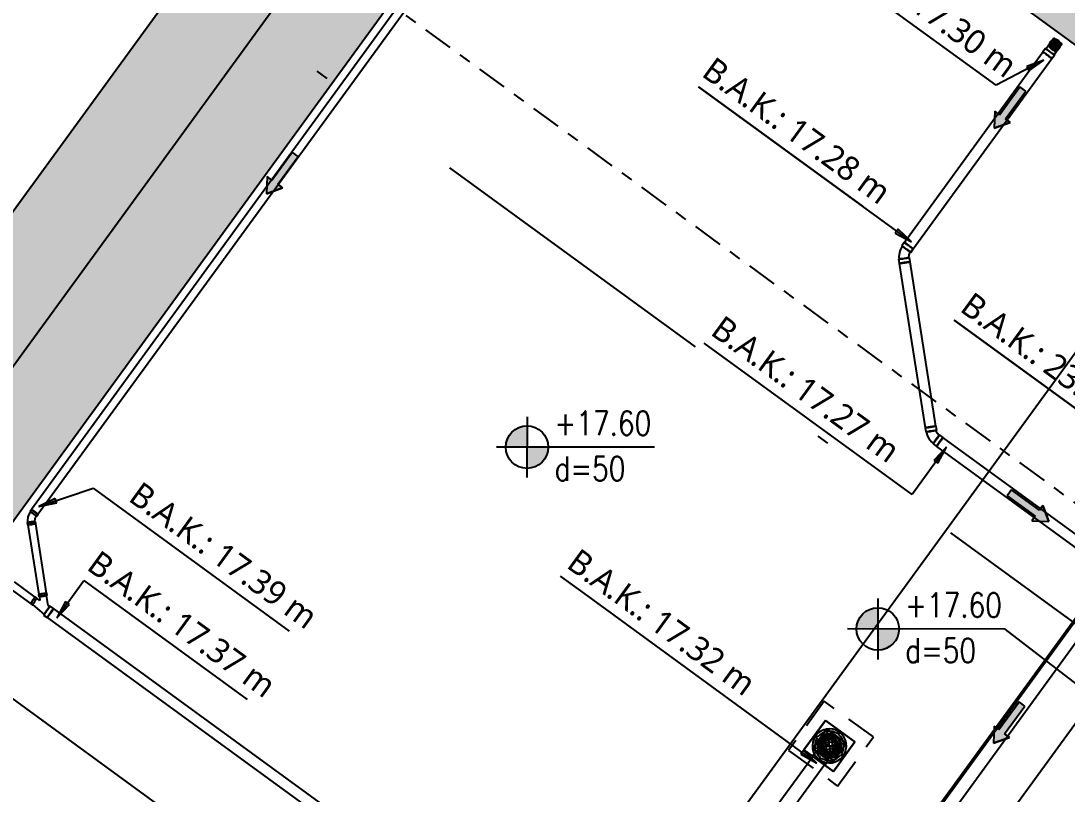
# Model space of a CAD drawing. Header units: millimetres. Extents: x 400382 to 401500, y 4543975 to 4544133.
# Drawn here: x 400767.47 to 400776.09, y 4544119.85 to 4544126.21 of the extents above; entities that cross this region are included whole.
import ezdxf

# ---------------------------------------------------------------- set-up
doc = ezdxf.new("R2010")
doc.units = ezdxf.units.MM
for name, pattern in [('ACAD_ISO05W100', [33, 24, -3, 0, -3, 0, -3]), ('AKS', [3, 2.5, -0.25, 0, -0.25]), ('CENTER', [2, 1.25, -0.25, 0.25, -0.25]), ('CIZGI', [0.4, 0.25, -0.15]), ('CONTINU', [0]), ('DASHDOT2', [0.5, 0.25, -0.125, 0, -0.125])]:
    doc.linetypes.add(name, pattern=pattern)
for name, color, linetype in [('aks prota', 2, 'AKS'), ('iderzi_PROTA', 3, 'Continuous'), ('kiriş prota', 6, 'Continuous'), ('kolon tarama prota', 252, 'Continuous'), ('merdiven prota', 2, 'Continuous'), ('perde prota', 1, 'Continuous'), ('PRT-AL-TUNEL_EKSENI', 14, 'DASHDOT2'), ('PRT-MI-a_fit_drainage', 10, 'Continuous'), ('skesit prota', 7, 'Continuous'), ('st-s_level (kot)', 6, 'Continuous'), ('st-s_levelmark (kot işareti)', 4, 'Continuous'), ('TARAMA', 8, 'Continuous')]:
    doc.layers.add(name, color=color, linetype=linetype)
doc.styles.add('OLCU', font='romanstw.shx')
doc.styles.add('Segoe UI Light_1', font='', dxfattribs={"height": 200})
doc.styles.get('Segoe UI Light_1').set_extended_font_data('Segoe UI Light')

# ---------------------------------------------------------------- blocks, each defined once
blk = doc.blocks.new('Flow Direction - Flow Direction _25mm_-1035271-_17_70 m  ARA KAT')
at = {"layer": 'TARAMA'}
blk.add_hatch(color=256, dxfattribs=at).paths.add_polyline_path([(0, 0), (-117, -78), (-117, -30), (-400, -30), (-400, 30), (-117, 30), (-117, 78)], flags=0)
for p, q in [((-117, 30), (-400, 30)), ((-400, 30), (-400, -30)), ((-117, 30), (-400, 30)), ((-400, 30), (-400, -30)), ((0, 0), (-117, 78)), ((-117, 78), (-117, 30)), ((-117, 78), (0, 0)), ((-117, 30), (-117, 78)), ((-117, -78), (0, 0)), ((-117, -78), (0, 0)), ((-400, -30), (-117, -30)), ((-117, -30), (-400, -30)), ((-117, -30), (-117, -78)), ((-117, -30), (-117, -78))]:
    blk.add_line(p, q, dxfattribs=at)
blk = doc.blocks.new('17.60 mekanik')
at = {"layer": 'kolon tarama prota'}
for points in [[(136635.34, 66968.5), (136621.17, 66963.2), (136623.02, 66959.72)], [(136526.51, 66818.7), (136515.53, 66829.12), (136513.21, 66825.92)], [(136555.63, 66650), (136545.22, 66639.02), (136548.42, 66636.7)], [(135808.42, 66600.17), (135823.27, 66603.05), (135822.02, 66606.79)], [(135823.48, 66508.6), (135833.89, 66519.58), (135830.7, 66521.9)], [(136449.2, 66389.81), (136438.23, 66400.22), (136435.91, 66397.03)]]:
    blk.add_hatch(color=256, dxfattribs=at).paths.add_polyline_path(points, flags=0)
for p, q in [((136191.76, 67133.41), (135802.52, 66597.66)), ((135807.86, 66593.78), (136197.1, 67129.53)), ((136596.2, 66947.7), (136452.34, 67052.22)), ((136643.55, 66986.6), (136638.85, 66980.13)), ((136638.85, 66980.13), (136643.55, 66986.6)), ((136641.15, 66982.78), (136641.59, 66982.47)), ((136641.59, 66982.47), (136641.15, 66982.78)), ((136641.15, 66982.78), (136641.15, 66982.78)), ((136641.59, 66982.47), (136641.59, 66982.47)), ((136642.17, 66983.28), (136641.74, 66983.59)), ((136641.74, 66983.59), (136642.17, 66983.28)), ((136641.74, 66983.59), (136641.74, 66983.59)), ((136642.13, 66982.07), (136642.58, 66981.75)), ((136642.58, 66981.75), (136642.13, 66982.07)), ((136642.13, 66982.07), (136642.13, 66982.07)), ((136642.17, 66983.28), (136642.17, 66983.28)), ((136642.58, 66981.75), (136642.58, 66981.75)), ((136643.16, 66982.56), (136642.72, 66982.88)), ((136642.72, 66982.88), (136643.16, 66982.56)), ((136642.72, 66982.88), (136642.72, 66982.88)), ((136643.16, 66982.56), (136643.16, 66982.56)), ((136650.02, 66981.9), (136643.55, 66986.6)), ((136643.55, 66986.6), (136650.02, 66981.9)), ((136643.55, 66986.6), (136643.55, 66986.6)), ((136644.23, 66981.79), (136643.73, 66982.15)), ((136643.73, 66982.15), (136644.23, 66981.79)), ((136643.73, 66982.15), (136643.73, 66982.15)), ((136644.23, 66981.79), (136644.23, 66981.79)), ((136644.76, 66982.31), (136644.4, 66981.81)), ((136644.4, 66981.81), (136644.76, 66982.31)), ((136644.4, 66981.81), (136644.4, 66981.81)), ((136644.76, 66982.31), (136644.76, 66982.31)), ((136645.49, 66983.32), (136645.17, 66982.87)), ((136645.17, 66982.87), (136645.49, 66983.32)), ((136645.17, 66982.87), (136645.17, 66982.87)), ((136645.21, 66981.23), (136645.57, 66981.72)), ((136645.57, 66981.72), (136645.21, 66981.23)), ((136645.32, 66975.43), (136650.02, 66981.9)), ((136650.02, 66981.9), (136645.32, 66975.43)), ((136645.49, 66983.32), (136645.49, 66983.32)), ((136645.57, 66981.72), (136645.57, 66981.72)), ((136646.21, 66984.3), (136645.89, 66983.87)), ((136645.89, 66983.87), (136646.21, 66984.3)), ((136645.89, 66983.87), (136645.89, 66983.87)), ((136645.98, 66982.29), (136646.3, 66982.73)), ((136646.3, 66982.73), (136645.98, 66982.29)), ((136645.98, 66982.29), (136645.98, 66982.29)), ((136646.21, 66984.3), (136646.21, 66984.3)), ((136646.3, 66982.73), (136646.3, 66982.73)), ((136646.7, 66983.28), (136647.02, 66983.71)), ((136647.02, 66983.71), (136646.7, 66983.28)), ((136646.7, 66983.28), (136646.7, 66983.28)), ((136647.02, 66983.71), (136647.02, 66983.71)), ((136650.02, 66981.9), (136650.02, 66981.9)), ((136634.64, 66975.18), (136520.68, 66818.33)), ((136636.63, 66978.06), (136634.57, 66975.23)), ((136638.85, 66980.13), (136645.32, 66975.43)), ((136645.32, 66975.43), (136638.85, 66980.13)), ((136638.85, 66980.13), (136638.85, 66980.13)), ((136642.17, 66978.75), (136641.86, 66978.32)), ((136641.86, 66978.32), (136642.17, 66978.75)), ((136641.86, 66978.32), (136641.86, 66978.32)), ((136642.17, 66978.75), (136642.17, 66978.75)), ((136642.89, 66979.74), (136642.57, 66979.3)), ((136642.57, 66979.3), (136642.89, 66979.74)), ((136642.57, 66979.3), (136642.57, 66979.3)), ((136642.67, 66977.73), (136642.98, 66978.16)), ((136642.98, 66978.16), (136642.67, 66977.73)), ((136642.67, 66977.73), (136642.67, 66977.73)), ((136642.89, 66979.74), (136642.89, 66979.74)), ((136642.98, 66978.16), (136642.98, 66978.16)), ((136643.14, 66981.34), (136643.64, 66980.98)), ((136643.64, 66980.98), (136643.14, 66981.34)), ((136643.14, 66981.34), (136643.14, 66981.34)), ((136643.67, 66980.8), (136643.31, 66980.31)), ((136643.31, 66980.31), (136643.67, 66980.8)), ((136643.31, 66980.31), (136643.31, 66980.31)), ((136643.38, 66978.71), (136643.7, 66979.15)), ((136643.7, 66979.15), (136643.38, 66978.71)), ((136643.38, 66978.71), (136643.38, 66978.71)), ((136643.64, 66980.98), (136643.64, 66980.98)), ((136643.67, 66980.8), (136643.67, 66980.8)), ((136643.7, 66979.15), (136643.7, 66979.15)), ((136644.11, 66979.72), (136644.47, 66980.22)), ((136644.47, 66980.22), (136644.11, 66979.72)), ((136644.11, 66979.72), (136644.11, 66979.72)), ((136644.47, 66980.22), (136644.47, 66980.22)), ((136644.65, 66980.24), (136645.14, 66979.88)), ((136645.14, 66979.88), (136644.65, 66980.24)), ((136644.65, 66980.24), (136644.65, 66980.24)), ((136645.14, 66979.88), (136645.14, 66979.88)), ((136645.21, 66981.23), (136645.21, 66981.23)), ((136645.73, 66980.69), (136645.24, 66981.05)), ((136645.24, 66981.05), (136645.73, 66980.69)), ((136645.24, 66981.05), (136645.24, 66981.05)), ((136645.32, 66975.43), (136645.32, 66975.43)), ((136645.71, 66979.47), (136646.15, 66979.15)), ((136646.15, 66979.15), (136645.71, 66979.47)), ((136645.71, 66979.47), (136645.71, 66979.47)), ((136645.73, 66980.69), (136645.73, 66980.69)), ((136646.15, 66979.15), (136646.15, 66979.15)), ((136646.74, 66979.96), (136646.3, 66980.28)), ((136646.3, 66980.28), (136646.74, 66979.96)), ((136646.3, 66980.28), (136646.3, 66980.28)), ((136646.7, 66978.75), (136647.14, 66978.44)), ((136647.14, 66978.44), (136646.7, 66978.75)), ((136646.7, 66978.75), (136646.7, 66978.75)), ((136646.74, 66979.96), (136646.74, 66979.96)), ((136647.14, 66978.44), (136647.14, 66978.44)), ((136647.72, 66979.24), (136647.29, 66979.56)), ((136647.29, 66979.56), (136647.72, 66979.24)), ((136647.29, 66979.56), (136647.29, 66979.56)), ((136647.72, 66979.24), (136647.72, 66979.24)), ((136527.96, 66813.04), (136641.92, 66969.89)), ((136635.34, 66968.5), (136596.2, 66947.7)), ((136635.34, 66968.5), (136621.17, 66963.2)), ((136623.02, 66959.72), (136635.34, 66968.5)), ((136641.98, 66969.84), (136644.04, 66972.68)), ((136621.17, 66963.2), (136623.02, 66959.72)), ((136351.05, 66946.18), (136486.16, 66848.01)), ((136526.51, 66818.7), (136351.05, 66946.18)), ((136515.53, 66829.12), (136513.21, 66825.92)), ((136526.51, 66818.7), (136515.53, 66829.12)), ((136513.21, 66825.92), (136526.51, 66818.7)), ((136520.61, 66818.38), (136518.56, 66815.55)), ((136525.97, 66810.16), (136528.02, 66812.99)), ((136515.88, 66804.4), (136516.43, 66800.94)), ((136516.51, 66800.95), (136537.92, 66665.76)), ((136525.47, 66802.37), (136524.93, 66805.83)), ((136546.81, 66667.17), (136525.4, 66802.36)), ((136561.71, 66754.49), (136701.01, 66653.28)), ((136748.72, 66618.62), (136561.71, 66754.49)), ((136527.24, 66610.91), (136356.03, 66735.31)), ((136925.9, 66386.54), (136552.55, 66657.8)), ((136555.63, 66650), (136527.24, 66610.91)), ((136555.63, 66650), (136545.22, 66639.02)), ((136547.26, 66650.52), (136920.61, 66379.26)), ((136548.42, 66636.7), (136555.63, 66650)), ((136545.22, 66639.02), (136548.42, 66636.7)), ((136754.78, 66637), (136407.02, 66158.36)), ((136416.57, 66151.42), (136764.32, 66630.07)), ((135808.42, 66600.17), (135853.37, 66615.19)), ((135853.37, 66615.19), (136014.79, 66497.91)), ((135822.02, 66606.79), (135808.42, 66600.17)), ((135808.42, 66600.17), (135823.27, 66603.05)), ((135823.27, 66603.05), (135822.02, 66606.79)), ((135802.41, 66597.73), (135801.29, 66596.19)), ((135799.04, 66586.79), (135799.33, 66584.91)), ((135806.11, 66585.99), (135805.82, 66587.87)), ((135815.04, 66528.81), (135805.98, 66585.97)), ((135806.85, 66592.16), (135807.97, 66593.7)), ((135799.46, 66584.93), (135808.52, 66527.78)), ((136257.67, 66528.96), (136237.89, 66543.34)), ((135805.64, 66525.64), (135788.6, 66538.02)), ((135823.48, 66508.6), (135845.74, 66539.25)), ((135845.74, 66539.25), (135980.35, 66441.44)), ((135784.72, 66532.68), (135801.76, 66520.3)), ((135807.26, 66524.63), (135805.72, 66525.75)), ((135808.39, 66527.76), (135808.68, 66525.88)), ((135809.1, 66525.94), (135809.6, 66522.73)), ((135816.36, 66518.67), (135815.05, 66526.89)), ((135815.46, 66526.95), (135815.17, 66528.83)), ((136449.2, 66389.81), (136257.67, 66528.96)), ((135801.68, 66520.19), (135803.22, 66519.07)), ((135803.47, 66519.41), (135812.92, 66511.21)), ((135809.61, 66522.73), (135807.01, 66524.29)), ((135817.74, 66517.83), (135816.35, 66518.67)), ((135820.85, 66516.17), (135818.02, 66518.22)), ((135830.7, 66521.9), (135823.48, 66508.6)), ((135823.48, 66508.6), (135833.89, 66519.58)), ((135833.89, 66519.58), (135830.7, 66521.9)), ((135812.64, 66510.82), (135815.47, 66508.76)), ((135815.52, 66508.82), (136294.42, 66160.88)), ((135816.45, 66516.08), (135816.47, 66516.06)), ((135816.76, 66516.12), (135816.71, 66516.42)), ((136299.71, 66168.16), (135820.81, 66516.1)), ((136456.17, 66424.9), (136438.52, 66400.64)), ((136438.52, 66400.64), (136456.17, 66424.9)), ((136480.43, 66407.25), (136456.17, 66424.9)), ((136456.17, 66424.9), (136480.43, 66407.25)), ((136456.17, 66424.9), (136456.17, 66424.9)), ((136467.3, 66415.56), (136466.12, 66413.94)), ((136466.12, 66413.94), (136467.3, 66415.56)), ((136466.12, 66413.94), (136466.12, 66413.94)), ((136466.93, 66413.35), (136468.11, 66414.97)), ((136468.11, 66414.97), (136466.93, 66413.35)), ((136466.93, 66413.35), (136466.93, 66413.35)), ((136467.3, 66415.56), (136467.3, 66415.56)), ((136468.11, 66414.97), (136468.11, 66414.97)), ((136447.86, 66411.78), (136449.48, 66410.6)), ((136449.48, 66410.6), (136447.86, 66411.78)), ((136447.86, 66411.78), (136447.86, 66411.78)), ((136450.07, 66411.41), (136448.45, 66412.58)), ((136448.45, 66412.58), (136450.07, 66411.41)), ((136448.45, 66412.58), (136448.45, 66412.58)), ((136449.48, 66410.6), (136449.48, 66410.6)), ((136450.07, 66411.41), (136450.07, 66411.41)), ((136451.51, 66409.13), (136453.13, 66407.95)), ((136453.13, 66407.95), (136451.51, 66409.13)), ((136451.51, 66409.13), (136451.51, 66409.13)), ((136453.71, 66408.76), (136452.09, 66409.93)), ((136452.09, 66409.93), (136453.71, 66408.76)), ((136452.09, 66409.93), (136452.09, 66409.93)), ((136453.13, 66407.95), (136453.13, 66407.95)), ((136453.71, 66408.76), (136453.71, 66408.76)), ((136455.15, 66406.47), (136456.79, 66405.28)), ((136456.79, 66405.28), (136455.15, 66406.47)), ((136455.15, 66406.47), (136455.15, 66406.47)), ((136457.37, 66406.09), (136455.74, 66407.28)), ((136455.74, 66407.28), (136457.37, 66406.09)), ((136455.74, 66407.28), (136455.74, 66407.28)), ((136456.79, 66405.28), (136456.79, 66405.28)), ((136457.37, 66406.09), (136457.37, 66406.09)), ((136461.99, 66408.27), (136460.81, 66406.63)), ((136460.81, 66406.63), (136461.99, 66408.27)), ((136460.81, 66406.63), (136460.81, 66406.63)), ((136461.62, 66406.05), (136462.8, 66407.68)), ((136462.8, 66407.68), (136461.62, 66406.05)), ((136461.62, 66406.05), (136461.62, 66406.05)), ((136461.99, 66408.27), (136461.99, 66408.27)), ((136462.78, 66382.99), (136480.43, 66407.25)), ((136480.43, 66407.25), (136462.78, 66382.99)), ((136462.8, 66407.68), (136462.8, 66407.68)), ((136464.65, 66411.91), (136463.47, 66410.29)), ((136463.47, 66410.29), (136464.65, 66411.91)), ((136463.47, 66410.29), (136463.47, 66410.29)), ((136464.28, 66409.71), (136465.46, 66411.33)), ((136465.46, 66411.33), (136464.28, 66409.71)), ((136464.28, 66409.71), (136464.28, 66409.71)), ((136464.65, 66411.91), (136464.65, 66411.91)), ((136465.46, 66411.33), (136465.46, 66411.33)), ((136480.43, 66407.25), (136480.43, 66407.25)), ((136438.23, 66400.22), (136435.91, 66397.03)), ((136435.91, 66397.03), (136449.2, 66389.81)), ((136449.2, 66389.81), (136438.23, 66400.22)), ((136438.52, 66400.64), (136462.78, 66382.99)), ((136462.78, 66382.99), (136438.52, 66400.64)), ((136438.52, 66400.64), (136438.52, 66400.64)), ((136454.67, 66398.19), (136453.49, 66396.57)), ((136453.49, 66396.57), (136454.67, 66398.19)), ((136453.49, 66396.57), (136453.49, 66396.57)), ((136454.3, 66395.98), (136455.47, 66397.6)), ((136455.47, 66397.6), (136454.3, 66395.98)), ((136454.67, 66398.19), (136454.67, 66398.19)), ((136455.47, 66397.6), (136455.47, 66397.6)), ((136457.33, 66401.85), (136456.14, 66400.22)), ((136456.14, 66400.22), (136457.33, 66401.85)), ((136456.14, 66400.22), (136456.14, 66400.22)), ((136456.95, 66399.63), (136458.14, 66401.26)), ((136458.14, 66401.26), (136456.95, 66399.63)), ((136456.95, 66399.63), (136456.95, 66399.63)), ((136457.33, 66401.85), (136457.33, 66401.85)), ((136458.14, 66401.26), (136458.14, 66401.26)), ((136461.57, 66401.8), (136463.2, 66400.62)), ((136463.2, 66400.62), (136461.57, 66401.8)), ((136461.57, 66401.8), (136461.57, 66401.8)), ((136463.79, 66401.43), (136462.16, 66402.61)), ((136462.16, 66402.61), (136463.79, 66401.43)), ((136462.16, 66402.61), (136462.16, 66402.61)), ((136463.2, 66400.62), (136463.2, 66400.62)), ((136463.79, 66401.43), (136463.79, 66401.43)), ((136465.23, 66399.14), (136466.85, 66397.96)), ((136466.85, 66397.96), (136465.23, 66399.14)), ((136465.23, 66399.14), (136465.23, 66399.14)), ((136467.44, 66398.77), (136465.82, 66399.95)), ((136465.82, 66399.95), (136467.44, 66398.77)), ((136465.82, 66399.95), (136465.82, 66399.95)), ((136466.85, 66397.96), (136466.85, 66397.96)), ((136467.44, 66398.77), (136467.44, 66398.77)), ((136468.87, 66396.49), (136470.49, 66395.31)), ((136470.49, 66395.31), (136468.87, 66396.49)), ((136468.87, 66396.49), (136468.87, 66396.49)), ((136471.08, 66396.12), (136469.46, 66397.3)), ((136469.46, 66397.3), (136471.08, 66396.12)), ((136469.46, 66397.3), (136469.46, 66397.3)), ((136471.08, 66396.12), (136471.08, 66396.12)), ((136446.31, 66395.86), (136307.59, 66204.93)), ((136317.13, 66197.99), (136455.85, 66388.92)), ((136452.01, 66394.55), (136450.84, 66392.93)), ((136450.84, 66392.93), (136452.01, 66394.55)), ((136450.84, 66392.93), (136450.84, 66392.93)), ((136451.65, 66392.34), (136452.82, 66393.96)), ((136452.82, 66393.96), (136451.65, 66392.34)), ((136451.65, 66392.34), (136451.65, 66392.34)), ((136452.01, 66394.55), (136452.01, 66394.55)), ((136452.82, 66393.96), (136452.82, 66393.96)), ((136454.3, 66395.98), (136454.3, 66395.98)), ((136470.49, 66395.31), (136470.49, 66395.31)), ((136462.78, 66382.99), (136462.78, 66382.99))]:
    blk.add_line(p, q, dxfattribs=at)
at = {"layer": 'kolon tarama prota', "extrusion": (-4.71549e-05, -2.88966e-05, 1)}
for p, q in [((136537.92, 66665.8, 0.4), (136538.47, 66662.34, 0.4)), ((136547.51, 66663.77, 0.4), (136546.97, 66667.23, 0.4)), ((136552.68, 66657.91, 0.4), (136549.84, 66659.97, 0.4)), ((136544.46, 66652.56, 0.4), (136547.29, 66650.51, 0.4))]:
    blk.add_line(p, q, dxfattribs=at)
at = {"layer": 'kolon tarama prota', "extrusion": (0, 0, -1)}
for p, q in [((136445.92, 66396.14), (136448.53, 66399.73)), ((136458.85, 66392.24), (136456.24, 66388.64))]:
    blk.add_line(p, q, dxfattribs=at)
at = {"layer": 'kolon tarama prota', "flags": 128}
for points in [[(136637.02, 66977.77), (136638.51, 66979.82), (136639.79, 66981.59), (136640.69, 66982.83), (136641.11, 66983.4), (136641.12, 66983.42)], [(136642.03, 66977.7), (136640.77, 66979.19), (136640.34, 66981.1), (136640.85, 66982.99), (136641.12, 66983.42)], [(136641.12, 66983.42), (136642.62, 66984.68), (136644.53, 66985.11), (136646.42, 66984.6), (136646.84, 66984.33)], [(136646.84, 66984.33), (136648.11, 66982.83), (136648.53, 66980.92), (136648.02, 66979.04), (136647.75, 66978.61)], [(136647.75, 66978.61), (136646.26, 66977.34), (136644.35, 66976.92), (136642.46, 66977.43), (136642.03, 66977.7)], [(136647.75, 66978.61), (136647.47, 66978.23), (136646.68, 66977.13), (136645.48, 66975.48), (136644.02, 66973.48), (136643.65, 66972.96)], [(136516.57, 66810.09), (136516.18, 66806.4), (136516.36, 66804.47)], [(136518.95, 66815.26), (136517.17, 66812.01), (136516.57, 66810.09)], [(136524.54, 66808.2), (136525.55, 66810.41), (136525.58, 66810.45)], [(136524.45, 66805.75), (136524.54, 66808.19), (136524.54, 66808.2)], [(135801.63, 66595.95), (135800.03, 66592.95), (135799.63, 66591.62)], [(135799.63, 66591.62), (135799.31, 66588.24), (135799.45, 66586.86)], [(135805.41, 66587.8), (135805.5, 66590.21), (135805.5, 66590.21)], [(135805.5, 66590.21), (135806.51, 66592.4), (135806.51, 66592.4)]]:
    blk.add_lwpolyline(points, dxfattribs=at)
at = {"layer": 'kolon tarama prota', "extrusion": (-4.71549e-05, -2.88966e-05, 1), "elevation": -7.96, "flags": 128}
for points in [[(136547.9, 66661.37), (136547.04, 66663.66), (136547.04, 66663.7)], [(136538.95, 66662.41), (136539.99, 66658.86), (136540.92, 66657.08)], [(136540.92, 66657.08), (136543.26, 66654.2), (136544.74, 66652.95)], [(136549.56, 66659.58), (136547.9, 66661.37), (136547.9, 66661.37)]]:
    blk.add_lwpolyline(points, dxfattribs=at)
at = {"layer": 'kolon tarama prota', "extrusion": (0, 0, -1), "flags": 128}
for points in [[(-136449.07, 66399.35), (-136450.85, 66401.79), (-136452.45, 66404), (-136453.72, 66405.75), (-136454.55, 66406.89), (-136454.85, 66407.31), (-136454.85, 66407.31)], [(-136464.1, 66400.59), (-136463.82, 66400.21), (-136463.02, 66399.1), (-136461.76, 66397.36), (-136460.17, 66395.17), (-136458.39, 66392.73), (-136458.32, 66392.63)]]:
    blk.add_lwpolyline(points, dxfattribs=at)
at = {"layer": 'kolon tarama prota'}
for centre, radius, start, end in [((136644.44, 66981.01), 4.58, 54, 234), ((136644.44, 66981.01), 4.58, 54, 234), ((136644.44, 66981.01), 4.58, 54, 234), ((136644.44, 66981.01), 4.58, 54, 234), ((136644.44, 66981.01), 4.5, 144, 324), ((136644.44, 66981.01), 4.1, 54, 234), ((136644.44, 66981.01), 4.1, 54, 234), ((136644.44, 66981.01), 4, 144, 324), ((136644.44, 66981.01), 4, 144, 324), ((136644.44, 66981.01), 3.73, 151.69667, 226.30333), ((136644.44, 66981.01), 3.73, 151.69667, 226.30333), ((136644.44, 66981.01), 4.5, 324, 144), ((136644.44, 66981.01), 3.43, 144, 324), ((136644.44, 66981.01), 3.43, 144, 324), ((136644.44, 66981.01), 4, 324, 144), ((136644.44, 66981.01), 4, 324, 144), ((136644.44, 66981.01), 3.2, 152.9893, 225.0107), ((136644.44, 66981.01), 3.2, 152.9893, 225.0107), ((136644.44, 66981.01), 3.02, 54, 234), ((136644.44, 66981.01), 3, 144, 324), ((136644.44, 66981.01), 3, 144, 324), ((136644.44, 66981.01), 3.43, 324, 144), ((136644.44, 66981.01), 3.43, 324, 144), ((136644.44, 66981.01), 3.73, 61.69667, 136.30333), ((136644.44, 66981.01), 3.73, 61.69667, 136.30333), ((136644.44, 66981.01), 4.58, 234, 54), ((136644.44, 66981.01), 4.58, 234, 54), ((136644.44, 66981.01), 4.58, 234, 54), ((136644.44, 66981.01), 4.58, 234, 54), ((136644.44, 66981.01), 2.53, 155.38311, 222.61689), ((136644.44, 66981.01), 2.53, 155.38311, 222.61689), ((136644.44, 66981.01), 2.5, 144, 324), ((136644.44, 66981.01), 2.5, 144, 324), ((136644.44, 66981.01), 3, 324, 144), ((136644.44, 66981.01), 3, 324, 144), ((136644.44, 66981.01), 4.1, 234, 54), ((136644.44, 66981.01), 4.1, 234, 54), ((136644.44, 66981.01), 3.2, 62.9893, 135.0107), ((136644.44, 66981.01), 3.2, 62.9893, 135.0107), ((136644.44, 66981.01), 2.5, 324, 144), ((136644.44, 66981.01), 2.5, 324, 144), ((136644.44, 66981.01), 2, 158.47751, 219.52249), ((136644.44, 66981.01), 2, 158.47751, 219.52249), ((136644.44, 66981.01), 3.02, 234, 54), ((136644.44, 66981.01), 2.53, 65.38311, 132.61689), ((136644.44, 66981.01), 2.53, 65.38311, 132.61689), ((136644.44, 66981.01), 2, 68.47751, 129.52249), ((136644.44, 66981.01), 2, 68.47751, 129.52249), ((136644.44, 66981.01), 1.33, 76.02431, 121.97569), ((136644.44, 66981.01), 1.33, 76.02431, 121.97569), ((136644.44, 66981.01), 0.8, 92.68219, 105.31781), ((136644.44, 66981.01), 0.8, 92.68219, 105.31781), ((136645.76, 66982.83), 2.25, 234, 54), ((136644.44, 66981.01), 1.33, 346.02431, 31.97569), ((136644.44, 66981.01), 1.33, 346.02431, 31.97569), ((136644.44, 66981.01), 2, 338.47751, 39.52249), ((136644.44, 66981.01), 2, 338.47751, 39.52249), ((136644.44, 66981.01), 2.53, 335.38311, 42.61689), ((136644.44, 66981.01), 2.53, 335.38311, 42.61689), ((136644.44, 66981.01), 3.2, 332.9893, 45.0107), ((136644.44, 66981.01), 3.2, 332.9893, 45.0107), ((136644.44, 66981.01), 3.73, 331.69667, 46.30333), ((136644.44, 66981.01), 3.73, 331.69667, 46.30333), ((136643.11, 66979.19), 2.25, 54, 234), ((136644.44, 66981.01), 3.73, 241.69667, 316.30333), ((136644.44, 66981.01), 3.73, 241.69667, 316.30333), ((136644.44, 66981.01), 3.2, 242.9893, 315.0107), ((136644.44, 66981.01), 3.2, 242.9893, 315.0107), ((136644.44, 66981.01), 1.33, 166.02431, 211.97569), ((136644.44, 66981.01), 1.33, 166.02431, 211.97569), ((136644.44, 66981.01), 2.53, 245.38311, 312.61689), ((136644.44, 66981.01), 2.53, 245.38311, 312.61689), ((136644.44, 66981.01), 0.8, 182.68219, 195.31781), ((136644.44, 66981.01), 0.8, 182.68219, 195.31781), ((136644.44, 66981.01), 2, 248.47751, 309.52249), ((136644.44, 66981.01), 2, 248.47751, 309.52249), ((136644.44, 66981.01), 1.33, 256.02431, 301.97569), ((136644.44, 66981.01), 1.33, 256.02431, 301.97569), ((136644.44, 66981.01), 0.8, 272.68219, 285.31781), ((136644.44, 66981.01), 0.8, 272.68219, 285.31781), ((136644.44, 66981.01), 0.8, 2.68219, 15.31781), ((136644.44, 66981.01), 0.8, 2.68219, 15.31781), ((136459.47, 66403.95), 14, 56.01058, 141.91715), ((136459.47, 66403.95), 14, 56.01058, 141.91715), ((136459.47, 66403.95), 12, 56.35188, 141.57585), ((136459.47, 66403.95), 12, 56.35188, 141.57585), ((136459.47, 66403.95), 10, 323.96386, 143.96386), ((136459.47, 66403.95), 10, 323.96386, 143.96386), ((136459.47, 66403.95), 9.5, 56.98083, 140.9469), ((136459.47, 66403.95), 9.5, 56.98083, 140.9469), ((136459.47, 66403.95), 12, 326.35188, 51.57585), ((136459.47, 66403.95), 12, 326.35188, 51.57585), ((136459.47, 66403.95), 14, 326.01058, 51.91715), ((136459.47, 66403.95), 14, 326.01058, 51.91715), ((136459.47, 66403.95), 14, 146.01058, 231.91715), ((136459.47, 66403.95), 14, 146.01058, 231.91715), ((136459.47, 66403.95), 12, 146.35188, 231.57585), ((136459.47, 66403.95), 12, 146.35188, 231.57585), ((136459.47, 66403.95), 10, 143.96386, 323.96386), ((136459.47, 66403.95), 10, 143.96386, 323.96386), ((136459.47, 66403.95), 9.5, 146.98083, 230.9469), ((136459.47, 66403.95), 9.5, 146.98083, 230.9469), ((136459.47, 66403.95), 9, 143.96386, 323.96386), ((136459.47, 66403.95), 9, 143.96386, 323.96386), ((136459.47, 66403.95), 7.5, 147.78642, 230.14131), ((136459.47, 66403.95), 7.5, 147.78642, 230.14131), ((136459.47, 66403.95), 9, 323.96386, 143.96386), ((136459.47, 66403.95), 9, 323.96386, 143.96386), ((136459.48, 66403.95), 5.9, 144, 324), ((136459.47, 66403.95), 7.5, 57.78642, 140.14131), ((136459.47, 66403.95), 7.5, 57.78642, 140.14131), ((136459.47, 66403.95), 5, 143.96386, 323.96386), ((136459.47, 66403.95), 5, 143.96386, 323.96386), ((136459.47, 66403.95), 5, 149.70303, 228.22469), ((136459.47, 66403.95), 5, 149.70303, 228.22469), ((136459.48, 66403.95), 5.9, 324, 144), ((136459.47, 66403.95), 5, 323.96386, 143.96386), ((136459.47, 66403.95), 5, 323.96386, 143.96386), ((136459.47, 66403.95), 5, 59.70303, 138.22469), ((136459.47, 66403.95), 5, 59.70303, 138.22469), ((136459.47, 66403.95), 3, 153.55793, 224.3698), ((136459.47, 66403.95), 3, 153.55793, 224.3698), ((136459.47, 66403.95), 3, 63.55793, 134.3698), ((136459.47, 66403.95), 3, 63.55793, 134.3698), ((136461.21, 66406.34), 2.95, 234, 54), ((136459.47, 66403.95), 3, 333.55793, 44.3698), ((136459.47, 66403.95), 3, 333.55793, 44.3698), ((136459.47, 66403.95), 5, 329.70303, 48.22469), ((136459.47, 66403.95), 5, 329.70303, 48.22469), ((136459.47, 66403.95), 7.5, 327.78642, 50.14131), ((136459.47, 66403.95), 7.5, 327.78642, 50.14131), ((136459.47, 66403.95), 9.5, 326.98083, 50.9469), ((136459.47, 66403.95), 9.5, 326.98083, 50.9469), ((136459.47, 66403.95), 12, 236.35188, 321.57585), ((136459.47, 66403.95), 12, 236.35188, 321.57585), ((136459.47, 66403.95), 9.5, 236.98083, 320.9469), ((136459.47, 66403.95), 9.5, 236.98083, 320.9469), ((136457.74, 66401.56), 2.95, 54, 234), ((136459.47, 66403.95), 7.5, 237.78642, 320.14131), ((136459.47, 66403.95), 7.5, 237.78642, 320.14131), ((136459.47, 66403.95), 5, 239.70303, 318.22469), ((136459.47, 66403.95), 5, 239.70303, 318.22469), ((136459.47, 66403.95), 3, 243.55793, 314.3698), ((136459.47, 66403.95), 3, 243.55793, 314.3698), ((136459.47, 66403.95), 14, 236.01058, 321.91715), ((136459.47, 66403.95), 14, 236.01058, 321.91715)]:
    blk.add_arc(centre, radius, start, end, dxfattribs=at)
at = {"layer": 'kolon tarama prota', "extrusion": (0, 0, -1)}
for radius, start, end in [(6.38, 306, 126), (6.38, 306, 126), (5.71, 306, 126), (6.38, 126, 306), (6.38, 126, 306), (5.72, 126, 306)]:
    blk.add_arc((-136459.48, 66403.95), radius, start, end, dxfattribs=at)
at = {"layer": 'kolon tarama prota'}
for centre, major_axis, ratio, start_param, end_param in [((136638.28, 66972.54), (-3.7, 2.69), 0.01, 4.712389, 7.853982), ((136638.28, 66972.54), (-3.64, 2.65), 0.01, 0, 1.570796), ((136638.28, 66972.54), (3.64, -2.65), 0.01, 1.570796, 3.141593), ((136640.33, 66975.37), (3.7, -2.69), 0.01, 1.570796, 4.712389), ((136640.33, 66975.37), (-3.31, 2.41), 0.01, 4.712389, 7.853982), ((136640.33, 66975.37), (-3.7, 2.69), 0.01, 1.570796, 4.712389), ((136640.33, 66975.37), (3.31, -2.41), 0.01, 4.712389, 7.853982), ((136638.28, 66972.54), (3.7, -2.69), 0.01, 4.712389, 7.853982), ((136638.28, 66972.54), (-3.64, 2.65), 0.01, 1.570796, 3.141593), ((136638.28, 66972.54), (3.64, -2.65), 0.01, 0, 1.570796), ((136524.32, 66815.69), (3.7, -2.69), 0.01, 0.004172, 3.145764), ((136524.32, 66815.69), (3.7, -2.69), 0.01, 3.145764, 6.287357), ((136524.32, 66815.69), (-3.64, 2.65), 0.01, 0, 1.570796), ((136524.32, 66815.69), (-3.64, 2.65), 0.01, 4.712389, 6.283185), ((136522.26, 66812.85), (-3.7, 2.69), 0.01, 0.004172, 3.145764), ((136522.26, 66812.85), (3.7, -2.69), 0.01, 0.004172, 3.145764), ((136522.26, 66812.85), (3.31, -2.41), 0.01, 3.145764, 6.287357), ((136522.26, 66812.85), (-3.31, 2.41), 0.01, 3.145764, 6.287357), ((136524.32, 66815.69), (-3.64, 2.65), 0.01, 1.570796, 3.141593), ((136524.32, 66815.69), (-3.64, 2.65), 0.01, 3.141593, 4.712389), ((136520.4, 66805.11), (4.52, 0.72), 0.010021, 3.137472, 6.279065), ((136520.4, 66805.11), (4.52, 0.72), 0.010021, 6.279065, 9.420657), ((136520.4, 66805.11), (4.05, 0.64), 0.010021, 3.137472, 6.279065), ((136520.4, 66805.11), (4.05, 0.64), 0.010021, 6.279065, 9.420657), ((136520.95, 66801.66), (4.52, 0.72), 0.010021, 3.137472, 6.279065), ((136520.95, 66801.66), (4.52, 0.72), 0.010021, 6.279065, 9.420657), ((136520.95, 66801.66), (4.44, 0.7), 0.010021, 1.570796, 3.141593), ((136520.95, 66801.66), (4.44, 0.7), 0.010021, 3.141593, 4.712389), ((136520.95, 66801.66), (4.44, 0.7), 0.010021, 0, 1.570796), ((136520.95, 66801.66), (4.44, 0.7), 0.010021, 4.712389, 6.283185), ((136542.36, 66666.46), (4.44, 0.7), 0.010021, 1.570796, 3.141593), ((136542.36, 66666.46), (4.44, 0.7), 0.010021, 3.141593, 4.712389), ((136542.36, 66666.46), (4.44, 0.7), 0.010021, 0, 1.570796), ((136542.36, 66666.46), (4.44, 0.7), 0.010021, 4.712389, 6.283185), ((136549.9, 66654.16), (2.65, 3.64), 0.010001, 0, 1.570796), ((136549.9, 66654.16), (2.65, 3.64), 0.010001, 4.712389, 6.283185), ((136549.9, 66654.16), (2.65, 3.64), 0.010001, 1.570796, 3.141593), ((136549.9, 66654.16), (2.65, 3.64), 0.010001, 3.141593, 4.712389), ((135804.07, 66594.18), (2.78, -2.02), 0.01, 0.004142, 3.145735), ((135804.07, 66594.18), (-2.78, 2.02), 0.01, 0.004142, 3.145735), ((135804.07, 66594.18), (-2.44, 1.77), 0.01, 3.145735, 6.287327), ((135804.07, 66594.18), (2.44, -1.77), 0.01, 3.145735, 6.287327), ((135805.19, 66595.72), (-2.78, 2.02), 0.01, 3.145735, 6.287327), ((135805.19, 66595.72), (2.78, -2.02), 0.01, 3.145735, 6.287327), ((135805.19, 66595.72), (-2.67, 1.94), 0.01, 0, 1.570796), ((135805.19, 66595.72), (2.67, -1.94), 0.01, 1.570796, 3.141593), ((135805.19, 66595.72), (-2.67, 1.94), 0.01, 1.570796, 3.141593), ((135805.19, 66595.72), (2.67, -1.94), 0.01, 0, 1.570796), ((135802.43, 66587.33), (3.39, 0.54), 0.01, 3.137451, 6.279043), ((135802.43, 66587.33), (3.39, 0.54), 0.01, 6.279043, 9.420636), ((135802.72, 66585.45), (3.39, 0.54), 0.01, 6.279043, 9.420636), ((135802.72, 66585.45), (3.39, 0.54), 0.01, 3.137451, 6.279043), ((135802.43, 66587.33), (2.98, 0.47), 0.01, 3.137451, 6.279043), ((135802.43, 66587.33), (2.98, 0.47), 0.01, 6.279043, 9.420636), ((135802.72, 66585.45), (3.26, 0.52), 0.01, 1.570796, 3.141593), ((135802.72, 66585.45), (3.26, 0.52), 0.01, 0, 1.570796), ((135802.72, 66585.45), (3.26, 0.52), 0.01, 4.712389, 6.283185), ((135802.72, 66585.45), (3.26, 0.52), 0.01, 3.141593, 4.712389), ((135803.7, 66522.97), (2.02, 2.78), 0.01, 6.279043, 9.420636), ((135803.7, 66522.97), (2.02, 2.78), 0.01, 3.137451, 6.279043), ((135803.7, 66522.97), (1.94, 2.67), 0.010093, 0, 1.570796), ((135803.7, 66522.97), (1.94, 2.67), 0.010093, 4.712389, 6.283185), ((135811.78, 66528.3), (3.39, 0.54), 0.009999, 0.004142, 3.145735), ((135811.78, 66528.3), (3.39, 0.54), 0.009999, 3.145735, 6.287328), ((135811.78, 66528.3), (3.26, 0.52), 0.01, 1.570796, 3.141593), ((135811.78, 66528.3), (3.26, 0.52), 0.01, 3.141593, 4.712389), ((135812.07, 66526.42), (3.39, 0.54), 0.009999, 0.004142, 3.145735), ((135812.07, 66526.42), (3.39, 0.54), 0.009999, 3.145735, 6.287328), ((135812.07, 66526.42), (2.98, 0.47), 0.009999, 0.004142, 3.145735), ((135812.07, 66526.42), (2.98, 0.47), 0.009999, 3.145735, 6.287328), ((135811.78, 66528.3), (3.26, 0.52), 0.01, 0, 1.570796), ((135811.78, 66528.3), (3.26, 0.52), 0.01, 4.712389, 6.283185), ((135803.7, 66522.97), (1.94, 2.67), 0.010093, 1.570796, 3.141593), ((135803.7, 66522.97), (1.94, 2.67), 0.010093, 3.141593, 4.712389), ((135805.24, 66521.85), (2.02, 2.78), 0.01, 6.279043, 9.420636), ((135805.24, 66521.85), (2.02, 2.78), 0.01, 3.137451, 6.279043), ((135815.33, 66514.52), (2.69, 3.7), 0.01, 6.279043, 9.420636), ((135815.33, 66514.52), (2.69, 3.7), 0.01, 3.137451, 6.279043), ((135818.16, 66512.46), (2.69, 3.7), 0.01, 6.279043, 9.420636), ((135818.16, 66512.46), (2.69, 3.7), 0.01, 3.137451, 6.279043), ((135818.16, 66512.46), (2.65, 3.64), 0.01, 1.570796, 3.141593), ((135818.16, 66512.46), (2.65, 3.64), 0.01, 3.141593, 4.712389), ((135813.78, 66515.65), (2.98, 0.47), 0.009999, 0.004142, 0.457431), ((135813.78, 66515.65), (2.98, 0.47), 0.009999, 5.834039, 6.287328), ((135818.16, 66512.46), (2.65, 3.64), 0.01, 0, 1.570796), ((135818.16, 66512.46), (2.65, 3.64), 0.01, 4.712389, 6.283185), ((136451.08, 66392.39), (4.77, -3.47), 0.01001, 3.141593, 4.712389), ((136451.08, 66392.39), (4.77, -3.47), 0.01001, 1.570796, 3.141593), ((136451.08, 66392.39), (4.77, -3.47), 0.01001, 4.712389, 6.283185), ((136451.08, 66392.39), (4.77, -3.47), 0.01001, 0, 1.570796)]:
    blk.add_ellipse(centre, major_axis=major_axis, ratio=ratio, start_param=start_param, end_param=end_param, dxfattribs=at)
at = {"layer": 'kolon tarama prota', "extrusion": (-4.71549e-05, -2.88966e-05, 1)}
for centre, major_axis, ratio, start_param, end_param in [((136542.44, 66666.51, 0.4), (4.52, 0.72, 0), 0.01, 0.004172, 3.145764), ((136542.44, 66666.51, 0.4), (4.52, 0.72, 0), 0.01, 3.145764, 6.287357), ((136542.99, 66663.06, 0.4), (4.52, 0.72, 0), 0.01, 0.004172, 3.145764), ((136542.99, 66663.06, 0.4), (-4.52, -0.72, 0), 0.01, 0.004172, 3.145764), ((136542.99, 66663.06, 0.4), (-4.05, -0.64, 0), 0.01, 3.145764, 6.287357), ((136542.99, 66663.06, 0.4), (4.05, 0.64, 0), 0.01, 3.145764, 6.287357), ((136547.15, 66656.27, 0.4), (2.69, 3.7, 0), 0.010021, 6.279065, 9.420657), ((136547.15, 66656.27, 0.4), (2.69, 3.7, 0), 0.010021, 3.137472, 6.279065), ((136547.15, 66656.27, 0.4), (2.41, 3.31, 0), 0.010021, 6.279065, 9.420657), ((136547.15, 66656.27, 0.4), (2.41, 3.31, 0), 0.010021, 3.137472, 6.279065), ((136549.98, 66654.21, 0.4), (2.69, 3.7, 0), 0.010021, 6.279065, 9.420657), ((136549.98, 66654.21, 0.4), (2.69, 3.7, 0), 0.010021, 3.137472, 6.279065)]:
    blk.add_ellipse(centre, major_axis=major_axis, ratio=ratio, start_param=start_param, end_param=end_param, dxfattribs=at)
at = {"layer": 'kolon tarama prota', "extrusion": (0, 0, -1)}
for centre, major_axis, start_param, end_param in [((136451.08, 66392.39), (5.16, -3.75), 1.570796, 4.712389), ((136453.69, 66395.99), (5.16, -3.75), 1.570796, 4.712389), ((136453.69, 66395.99), (4.62, -3.36), 1.570796, 4.712389), ((136453.69, 66395.99), (5.16, -3.75), 4.712389, 7.853982), ((136453.69, 66395.99), (4.62, -3.36), 4.712389, 7.853982), ((136451.08, 66392.39), (5.16, -3.75), 4.712389, 7.853982)]:
    blk.add_ellipse(centre, major_axis=major_axis, ratio=0.01, start_param=start_param, end_param=end_param, dxfattribs=at)
at = {"layer": 'kolon tarama prota'}
for p, xscale, yscale, zscale, rotation in [((136594.51, 66912.3), 0.1, 0.1, 0.1, 233.9999999999988), ((135995.58, 66857.77), 0.1, 0.1, 0.1, 233.9999999999999), ((136639.81, 66588.84), 0.09999999999999999, 0.09999999999999999, 0.09999999999999999, 324.0001018570199), ((136594.43, 66406.27), 0.1, 0.1, 0.1, 233.9999999999996)]:
    blk.add_blockref('Flow Direction - Flow Direction _25mm_-1035271-_17_70 m  ARA KAT', p, dxfattribs=dict(at, xscale=xscale, yscale=yscale, zscale=zscale, rotation=rotation))
at = {"layer": 'kolon tarama prota', "char_height": 20, "attachment_point": 1, "rotation": 324, "line_spacing_factor": 1.142579, "style": 'Segoe UI Light_1'}
for s, insert, width in [('B.A.K.: 17.30 m', (136468.09, 67076.11), 207.1241), ('B.A.K.: 17.28 m', (136364.38, 66971.84), 207.1241), ('B.A.K.: 23.28 m', (136577.2, 66778.58), 213.1568), ('B.A.K.: 17.27 m', (136371.95, 66759.08), 206.6213), ('B.A.K.: 17.39 m', (135893.01, 66621.74), 207.1241), ('B.A.K.: 17.37 m', (135858.74, 66565.14), 206.6213), ('B.A.K.: 17.32 m', (136253.64, 66567.24), 207.1241), ('B.A.K.: 17.41 m', (135708.12, 66379.36), 202.0968)]:
    blk.add_mtext(s, dxfattribs=dict(at, insert=insert, width=width))
blk = doc.blocks.new('PLAN_KOT')
at = {"layer": 'st-s_levelmark (kot işareti)'}
h = blk.add_hatch(color=256, dxfattribs=at)
h.paths.add_polyline_path([(0, 17.5, 0.414214), (-17.5, 0), (0, 0)])
h.paths.add_polyline_path([(17.5, 0), (0, 0), (0, -17.5, 0.414214)])
for p, q in [((0, 25), (0, -25)), ((105, 0), (-25, 0))]:
    blk.add_line(p, q, dxfattribs=at)
blk.add_circle((0, 0), 17.5, dxfattribs=at)
at = {"layer": 'st-s_level (kot)', "color": 6, "style": 'OLCU', "width": 0.8}
for tag, p in [('KOT', (22.67, 9.78)), ('DÖŞEME_KALINLIĞI', (22.67, -27.63))]:
    blk.add_attdef(tag, p, '', height=20, dxfattribs=at)
blk = doc.blocks.new('YER SUZGECI_20x20')
at = {"color": 2}
blk.add_lwpolyline([(-20, 0), (0, 0), (0, 20), (-20, 20)], close=True, dxfattribs=at)
for points in [[(0, 20), (-20, 0)], [(-20, 20), (0, 0)]]:
    blk.add_lwpolyline(points, dxfattribs=at)
blk.add_circle((-10, 10), 7, dxfattribs=at)

msp = doc.modelspace()

# ---------------------------------------------------------------- hatches: boundary and pattern name
at = {"layer": 'kolon tarama prota'}
h = msp.add_hatch(color=256, dxfattribs=at)
h.dxf.hatch_style = 1
h.paths.add_polyline_path([(400825.5274, 4544091.9084), (400771.9772, 4544130.9172), (400746.8356, 4544096.4035), (400748.048, 4544095.5203), (400772.3064, 4544128.8215), (400822.9754, 4544091.9116)])

# ---------------------------------------------------------------- linework, layer by layer
at = {"layer": 'aks prota', "ltscale": 10}
for p, q in [((400746.2642, 4544094.3453), (400773.761, 4544132.0921)), ((400746.2642, 4544094.3453), (400773.761, 4544132.0921)), ((400751.9222, 4544090.2238), (400779.4189, 4544127.9706)), ((400751.9222, 4544090.2238), (400779.4189, 4544127.9706)), ((400845.8668, 4544063.483), (400762.7553, 4544124.0257)), ((400845.8668, 4544063.483), (400762.7553, 4544124.0257))]:
    msp.add_line(p, q, dxfattribs=at)
at = {"layer": 'iderzi_PROTA', "linetype": 'ACAD_ISO05W100', "lineweight": 30, "ltscale": 2}
msp.add_lwpolyline([(400778.4089, 4544124.3761), (400774.5818, 4544119.1223), (400781.1237, 4544114.3568), (400784.9508, 4544119.6107)], dxfattribs=at)
at = {"layer": 'kiriş prota'}
for points in [[(400772.6029, 4544117.5946), (400773.1687, 4544117.1824), (400778.4089, 4544124.3761)], [(400778.8131, 4544124.0817), (400775.3392, 4544119.3129)]]:
    msp.add_lwpolyline(points, dxfattribs=at)
at = {"layer": 'perde prota'}
msp.add_lwpolyline([(400825.5274, 4544091.9084), (400771.9772, 4544130.9172), (400746.8362, 4544096.4042), (400748.0486, 4544095.521), (400772.3064, 4544128.8215), (400822.9754, 4544091.9116)], close=True, dxfattribs=at)
at = {"layer": 'PRT-AL-TUNEL_EKSENI', "ltscale": 10}
msp.add_line((400855.4711, 4544063.4769), (400766.0739, 4544128.5984), dxfattribs=at)
at = {"layer": 'PRT-MI-a_fit_drainage', "color": 2, "linetype": 'CIZGI'}
msp.add_lwpolyline([(400774.4916, 4544120.3223), (400774.0874, 4544120.6167), (400773.793, 4544120.2125), (400774.1972, 4544119.9181)], close=True, dxfattribs=at)
at = {"layer": 'skesit prota', "linetype": 'CENTER', "ltscale": 0.2}
msp.add_lwpolyline([(400765.0243, 4544130.3522), (400860.9658, 4544060.4634)], dxfattribs=at)
at = {"layer": 'st-s_level (kot)', "color": 4, "linetype": 'CONTINU', "ltscale": 0.1}
msp.add_lwpolyline([(400776.6695, 4544120.3682), (400775.5772, 4544121.21), (400775.5772, 4544121.21)], dxfattribs=at)

# ---------------------------------------------------------------- block references
at = {"layer": 'merdiven prota', "xscale": 0.01, "yscale": 0.01, "zscale": 0.01, "rotation": 359.9284577011093}
msp.add_blockref('17.60 mekanik', (399408.7062, 4543457.9141), dxfattribs=at)
at = {"layer": 'PRT-MI-a_fit_drainage', "color": 2, "xscale": 0.01, "yscale": 0.01, "zscale": 0.01, "rotation": 143.9284577011162}
msp.add_blockref('YER SUZGECI_20x20', (400774.1071, 4544120.3889), dxfattribs=at)
at = {"layer": 'st-s_level (kot)', "linetype": 'CONTINU', "ltscale": 0.1, "xscale": 0.01, "yscale": 0.01, "zscale": 0.01, "rotation": 359.9284577011093}
for p in [(400771.6404, 4544122.7076), (400774.5272, 4544121.2113)]:
    msp.add_blockref('PLAN_KOT', p, dxfattribs=at).add_auto_attribs({'KOT': '+17.60', 'DÖŞEME_KALINLIĞI': 'd=50'})

doc.saveas('drawing.dxf')
